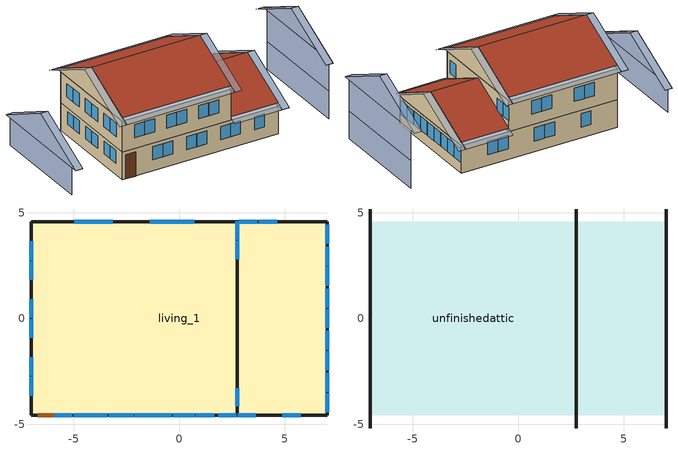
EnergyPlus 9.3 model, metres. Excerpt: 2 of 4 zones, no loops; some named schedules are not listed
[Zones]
living_1
 floor foundation (grndinsfinlivfloor): -7.01,4.57 7.01,4.57 7.01,-4.57 -7.01,-4.57 z0
 floor adiabatic (finuninsfinfloor): -7.01,4.57 2.74,4.57 2.74,-4.57 -7.01,-4.57 z2.44
 wall outside (extinsfinwall): -7.01,4.57 -7.01,-4.57 7.01,-4.57 7.01,4.57 -7.01,4.57 z0:2.44; 2.74,4.57 -7.01,4.57 -7.01,-4.57 2.74,-4.57 z2.44:5.18; 2.74,4.57,2.74 2.74,4.57,5.18 2.74,-4.57,5.18 2.74,-4.57,2.74 2.74,0,5.03
 wall to unfinishedattic (unfininsfinwall): 2.74,-4.57,2.44 2.74,4.57,2.44 2.74,4.57,2.74 2.74,0,5.03 2.74,-4.57,2.74
 window (left-glass): -7.01,3.59 -7.01,2.75 / -7.01,2.69 -7.01,1.85 / -7.01,0.87 -7.01,0.03 / -7.01,-0.03 -7.01,-0.87 / -7.01,-1.85 -7.01,-2.69 / -7.01,-2.75 -7.01,-3.59 z1.02:2.13; -7.01,3.66 -7.01,2.78 / -7.01,2.71 -7.01,1.83 / -7.01,0.92 -7.01,0.03 / -7.01,-0.03 -7.01,-0.92 / -7.01,-1.83 -7.01,-2.71 / -7.01,-2.78 -7.01,-3.66 z3.39:4.57
 window (right-glass): 2.74,3.73 2.74,4.59 / 2.74,2.81 2.74,3.67 / 2.74,-4.16 2.74,-3.3 z3.43:4.57; 7.01,-3.48 7.01,-2.58 / 7.01,-4.44 7.01,-3.54 / 7.01,-1.48 7.01,-0.58 / 7.01,-2.44 7.01,-1.54 / 7.01,0.51 7.01,1.41 / 7.01,-0.45 7.01,0.45 / 7.01,2.5 7.01,3.4 / 7.01,1.54 7.01,2.44 / 7.01,3.54 7.01,4.44 z0.94:2.13
 window (front-glass): -4.27,-4.57 -3.4,-4.57 / -3.34,-4.57 -2.48,-4.57 / -1.22,-4.57 -0.35,-4.57 / -0.29,-4.57 0.57,-4.57 / 1.83,-4.57 2.7,-4.57 / 2.76,-4.57 3.62,-4.57 / 4.88,-4.57 5.75,-4.57 z0.98:2.13; -5.92,-4.57 -5.05,-4.57 / -4.99,-4.57 -4.12,-4.57 / -3.04,-4.57 -2.16,-4.57 / -2.1,-4.57 -1.23,-4.57 / -0.15,-4.57 0.73,-4.57 / 0.79,-4.57 1.66,-4.57 z3.41:4.57
 window (back-glass): 3.7,4.57 2.81,4.57 / 4.64,4.57 3.76,4.57 / -0.5,4.57 -1.39,4.57 / 0.44,4.57 -0.44,4.57 / -3.76,4.57 -4.64,4.57 z0.95:2.13; -0.24,4.57 -1.11,4.57 / 0.7,4.57 -0.18,4.57 / -4.09,4.57 -4.97,4.57 / -3.16,4.57 -4.03,4.57 z3.41:4.57
 door (livingdoors): -6.71,-4.57 -5.83,-4.57 z0:2.13
unfinishedattic
 floor to living_1 (fininsunfinuafloor): 2.74,4.57 7.01,4.57 7.01,-4.57 2.74,-4.57 z2.44; -7.01,4.57 2.74,4.57 2.74,-4.57 -7.01,-4.57 z5.18
 wall outside (extuninsunfinwall): 2.74,-5.18,5.18 2.74,5.18,5.18 2.74,0,7.77; -7.01,5.18,5.18 -7.01,-5.18,5.18 -7.01,0,7.77; 7.01,-5.18,2.44 7.01,5.18,2.44 7.01,0,5.03
 roof outside (unfininsextroof): 2.74,-4.57,2.74 7.01,-4.57,2.74 7.01,0,5.03 2.74,0,5.03; 7.01,4.57,2.74 2.74,4.57,2.74 2.74,0,5.03 7.01,0,5.03; -7.01,-4.57,5.49 2.74,-4.57,5.49 2.74,0,7.77 -7.01,0,7.77; 2.74,4.57,5.49 -7.01,4.57,5.49 -7.01,0,7.77 2.74,0,7.77
shading: 11.58,4.57 11.58,-4.57 / -11.58,-4.57 -11.58,4.57 z0:2.44; 11.58,4.57 11.58,-4.57 z2.44:5.18; 2.74,-5.18,2.44 7.01,-5.18,2.44 7.01,-4.57,2.74 2.74,-4.57,2.74; -7.01,5.18,5.18 -7.62,5.18,5.18 -7.62,0,7.77 -7.01,0,7.77; 7.01,5.18,2.44 2.74,5.18,2.44 2.74,4.57,2.74 7.01,4.57,2.74; -7.01,-5.18,5.18 2.74,-5.18,5.18 2.74,-4.57,5.49 -7.01,-4.57,5.49; 2.74,5.18,5.18 -7.01,5.18,5.18 -7.01,4.57,5.49 2.74,4.57,5.49; 7.62,5.18,2.44 7.01,5.18,2.44 7.01,0,5.03 7.62,0,5.03; 7.01,-5.18,2.44 7.62,-5.18,2.44 7.62,0,5.03 7.01,0,5.03; 3.35,5.18,5.18 2.74,5.18,5.18 2.74,0,7.77 3.35,0,7.77; 2.74,-5.18,5.18 3.35,-5.18,5.18 3.35,0,7.77 2.74,0,7.77; -7.62,-5.18,5.18 -7.01,-5.18,5.18 -7.01,0,7.77 -7.62,0,7.77; -10.97,5.18,2.44 -11.58,5.18,2.44 -11.58,0,5.03 -10.97,0,5.03; -11.58,-5.18,2.44 -10.97,-5.18,2.44 -10.97,0,5.03 -11.58,0,5.03; 10.97,-5.18,5.18 11.58,-5.18,5.18 11.58,0,7.77 10.97,0,7.77; 11.58,5.18,5.18 10.97,5.18,5.18 10.97,0,7.77 11.58,0,7.77; -11.58,-5.18,2.44 -11.58,5.18,2.44 -11.58,0,5.03; 11.58,5.18,5.18 11.58,-5.18,5.18 11.58,0,7.77
[Building]
Austin Mueller Municipal Ap U TX 2340 sqft: 0, suburbs, 0.05, 0.05, fullexterior, 50
[Site:GroundTemperature:BuildingSurface]
14.9366, 13.1813, 13.0407, 13.8737, 17.2176, 20.5459, 23.4314, 25.2593, 25.4146, 23.9279, 21.116, 17.8898
[Site:GroundTemperature:Deep]
19.0611, 19.0611, 19.0611, 19.0611, 19.0611, 19.0611, 19.0611, 19.0611, 19.0611, 19.0611, 19.0611, 19.0611
[Site:Location]
austin mueller municipal ap u tx: 30.29, -97.74, -7, 213
[Site:WaterMainsTemperature]
correlation: , 19.0611, 22.95
[SizingPeriod:WeatherFileDays]
plant dd: 1, 1, 1, 1, tuesday, yes, no
[Construction]
back-glass: back-win
extinsfinwall: exteriorfinish, plywood-1_2in, studandcavity, extwallmass
extuninsunfinwall: exteriorfinish, plywood-1_2in, studandairwall
fininsunfinuafloor: ceilingmass, uatrussandins, uaadditionalceilingins
finuninsfinfloor: ceilingmass, studandairfloor, plywood-3_4in, floormass, carpetbarelayer
finuninsfinwall: partitionwallmass, studandairwall, partitionwallmass
front-glass: front-win
grndfootingwall: concrete-8in
grndinsfinlivfloor: slabmass, carpetbarelayer
left-glass: left-win
livingdoors: doormaterial
livingfurniture: livingfurniturematerial
right-glass: right-win
unfininsextroof: roofingmaterial, plywood-3_4in, uaroofins
unfininsfinwall: intwallins, partitionwallmass
[Material]
carpetbarelayer: rough, 0.0254, 0.0866887, 40.05, 1214.23, 0.9, 0.6
ceilingmass: rough, 0.0127, 0.160291, 801, 837.4, 0.9, 0.3, 0.1
concrete-8in: rough, 0.2032, 1.31141, 2242.8, 837.4, 0.9
doormaterial: rough, 0.04445, 0.0612267, 512.64, 1214.23
exteriorfinish: rough, 0.009525, 0.089435, 177.822, 1046.75, 0.9, 0.3, 0.3
extwallmass; partitionwallmass: rough, 0.0127, 0.160291, 801, 837.4, 0.9, 0.5, 0.1
floormass: rough, 0.015875, 0.115458, 544.68, 1214.23, 0.9, 0.6
intwallins: rough, 0.0889, 0.0550583, 162.403, 1178.92
livingfurniturematerial: rough, 0.1524, 0.115458, 640.8, 1214.23, 0.9, 0.6, 0.1
plywood-1_2in: rough, 0.0127, 0.115458, 512.64, 1214.23
plywood-3_4in: rough, 0.01905, 0.115458, 512.64, 1214.23
roofingmaterial: rough, 0.0094488, 0.162714, 1121.4, 1465.45, 0.91, 0.85, 0.85
slabgap: rough, 0.025908, 0.029427, 32.04, 1214.23
slabmass: rough, 0.1016, 15.7521, 2242.8, 837.4, 0.9, 0.6
slabperimeter: rough, 0.051816, 0.029427, 32.04, 1214.23
studandairfloor: rough, 0.1397, 0.705246, 67.6532, 1211.1
studandairwall: rough, 0.0889, 0.442568, 82.9975, 1211.77
studandcavity: rough, 0.1397, 0.0523355, 148.393, 1174.04
uaadditionalceilingins: rough, 0.266954, 0.0531827, 16.02, 1046.75
uaroofins: rough, 0.18415, 8.00378, 36.9644, 1208.12
uatrussandins: rough, 0.0889, 0.0555643, 50.7834, 1165.1
[WindowMaterial:Shade]
coolingshade: 0.4, 0.59999, 0.4, 0.59999, 1e-05, 0.4, 0.0001, 10000, 0.001, 0, 0, 0, 0, 0
[WindowMaterial:SimpleGlazingSystem]
back-win; front-win; left-win; right-win: 2.09529, 0.301029
[ElectricEquipment]
bath exhaust fan load_1; house exhaust fan load_1; range hood fan load_1: living_1, alwayson, equipmentlevel, 0, , , 0, 0, 1, VentFans_1
ceilingfans_1: living_1, ceilingfansmaster_1, equipmentlevel, 157.5, , , 0, 0.558, 0, Misc_1
clothes dryer_1: living_1, clothesdryer_1, equipmentlevel, 318.13, , , 0.05, 0.09, 0.8, Appl_1
clothes washer_1: living_1, clotheswasher_1, equipmentlevel, 8027.91, , , 0, 0.48, 0.2, Appl_1
cooking range_1: living_1, cookingrange_1, equipmentlevel, 262.457, , , 0.3, 0.24, 0.3, Appl_1
dishwasher_1: living_1, dishwasher_1, equipmentlevel, 10589.5, , , 0.15, 0.36, 0.25, Appl_1
misc elec load_1: living_1, total_mels_1, equipmentlevel, 453.181, , , 0.021, 0.558, 0.049, Misc_1
refrigerator_1: living_1, refrigerator_1, equipmentlevel, 97.6334, , , 0, 0, 0, Appl_1
[EnergyManagementSystem:Actuator]
ahzonetolivingflowrateactuator_1: ahzonetolivingzonemixing_1; zonemixing; air exchange flow rate
bathexhaustfanpoweroverride_1: bath exhaust fan load_1; electricequipment; electric power level
ceilingfanscheduleoverride_1: ceilingfansmaster_1; schedule:constant; schedule value
conductiontoahzoneactuator_1: supplyductconductiontoahzone_1; otherequipment; power level
infilflow_1: living infiltration_1; zone infiltration; air exchange flow rate
latentleakagetoahzoneactuator_1: supplylatentleakagetoahzone_1; otherequipment; power level
livingtoahzoneflowrateactuator_1: livingzonetoahzonemixing_1; zonemixing; air exchange flow rate
natventflow_1: natural ventilation_1; zone ventilation; air exchange flow rate
rangehoodfanpoweroverride_1: range hood fan load_1; electricequipment; electric power level
returnconductiontoahzoneactuator_1: returnductconductiontoahzone_1; otherequipment; power level
returnductloadtoplenumactuator_1: returnductconductiontoplenum_1; otherequipment; power level
returnlatentleakageactuator_1: returnlatentleakageequip_1; otherequipment; power level
returnsensibleleakageactuator_1: returnsensibleleakageequip_1; otherequipment; power level
sensibleleakagetoahzoneactuator_1: supplysensibleleakagetoahzone_1; otherequipment; power level
supplyductloadtolivingactuator_1: supplyductconductiontoliving_1; otherequipment; power level
supplyfanavailabilityoverride_1: supplyfanavailability_1; schedule:constant; schedule value
supplyleaklatentactuator_1: supplylatentleakagetoliving_1; otherequipment; power level
supplyleaksensibleactuator_1: supplysensibleleakagetoliving_1; otherequipment; power level
wholehousefanpoweroverride_1: house exhaust fan load_1; electricequipment; electric power level
[EnergyManagementSystem:GlobalVariable]
ductleaksupplyfanequivalent_1: ductleakexhaustfanequivalent_1
[EnergyManagementSystem:OutputVariable]
Bath Exhaust Fan Vent Flow Rate_1: qbath_1; averaged; zonetimestep; infiltrationprogram_1; m3/s
Clothes Dryer Exhaust Fan Vent Flow Rate_1: qdryer_1; averaged; zonetimestep; infiltrationprogram_1; m3/s
Cooling HVAC Fan Pump EMS_1: hvacfanpumpe_cool_1; summed; systemtimestep; deliveredheatingcoolingprogram_1; j
EMSCoolingDuctLossesLatentOutputVariable_1: emscoolingductlosseslatent_1; summed; zonetimestep; deliveredheatingcoolingprogram_1; j
EMSCoolingDuctLossesSensOutputVariable_1: emscoolingductlossessens_1; summed; zonetimestep; deliveredheatingcoolingprogram_1; j
EMSDeliveredCoolingLatentDehumOutputVariable_1: emsdeliveredcoolinglatentdehum_1; summed; zonetimestep; deliveredheatingcoolingprogram_1; j
EMSDeliveredCoolingLatentHVACOutputVariable_1: emsdeliveredcoolinglatenthvac_1; summed; zonetimestep; deliveredheatingcoolingprogram_1; j
EMSDeliveredCoolingSensInclDuctsOutputVariable_1: emsdeliveredcoolingsensinclducts_1; summed; zonetimestep; deliveredheatingcoolingprogram_1; j
EMSDeliveredCoolingSensOutputVariable_1: emsdeliveredcoolingsens_1; summed; zonetimestep; deliveredheatingcoolingprogram_1; j
EMSDeliveredHeatingInclDuctsOutputVariable_1: emsdeliveredheatinginclducts_1; summed; zonetimestep; deliveredheatingcoolingprogram_1; j
EMSDeliveredHeatingOutputVariable_1: emsdeliveredheating_1; summed; zonetimestep; deliveredheatingcoolingprogram_1; j
EMSDeliveredHeatingSuppOutputVariable_1: emsdeliveredheatingsupp_1; summed; zonetimestep; deliveredheatingcoolingprogram_1; j
EMSDeliveredHeatingWithSuppOutputVariable_1: emsdeliveredheatingwithsupp_1; summed; zonetimestep; deliveredheatingcoolingprogram_1; j
EMSHeatingDuctLossesOutputVariable_1: emsheatingductlosses_1; summed; zonetimestep; deliveredheatingcoolingprogram_1; j
HPWH_lat_clg_OutputVariable_1: hpwh_lat_clg_1; summed; zonetimestep; deliveredheatingcoolingprogram_1; j
HPWH_sens_clg_OutputVariable_1: hpwh_sens_clg_1; summed; zonetimestep; deliveredheatingcoolingprogram_1; j
Heating Electricity_1: e_heat_1; summed; systemtimestep; heatingelectricityprogram_1; j
Heating FuelOil_1: q_fueloil_1; summed; systemtimestep; heatingfuelconversionprogram_1; m3
Heating Gas_1: q_gas_1; summed; systemtimestep; heatingfuelconversionprogram_1; j
Heating HVAC Fan Pump EMS_1: hvacfanpumpe_heat_1; summed; systemtimestep; deliveredheatingcoolingprogram_1; j
Heating Propane_1: q_propane_1; summed; systemtimestep; heatingfuelconversionprogram_1; m3
HeatingSupp Electricity_1: e_heat_supp_1; summed; systemtimestep; heatingelectricityprogram_1; j
Local Wind Speed_1: vwindl_1; averaged; zonetimestep; infiltrationprogram_1; m/s
Range Hood Fan Vent Flow Rate_1: qrange_1; averaged; zonetimestep; infiltrationprogram_1; m3/s
Unit oil_1: q_unit_oil_1; summed; systemtimestep; waterheatingfuelconversionprogram_1; m3
Unit propane_1: q_unit_propane_1; summed; systemtimestep; waterheatingfuelconversionprogram_1; m3
Water Heating FuelOil_1: q_wh_fueloil_1; summed; systemtimestep; waterheatingfuelconversionprogram_1; m3
Water Heating Gas_1: q_wh_gas_1; summed; systemtimestep; waterheatingfuelconversionprogram_1; j
Water Heating Propane_1: q_wh_propane_1; summed; systemtimestep; waterheatingfuelconversionprogram_1; m3
Whole House Fan Vent Flow Rate_1: qwhv_1; averaged; zonetimestep; infiltrationprogram_1; m3/s
ZeroMeter: emszerometer; summed; systemtimestep; zerometerprogram; j
Zone Infil Flow Rate_1: infilflow_display_1; averaged; zonetimestep; infiltrationprogram_1; m3/s
Zone Infil/MechVent Flow Rate_1: infmechvent_1; averaged; zonetimestep; infiltrationprogram_1; m3/s
Zone Natural Ventilation Flow Rate_1: natventflow_1; averaged; zonetimestep; naturalventilationprogram_1; m3/s
[EnergyManagementSystem:Program]
ceilingfanscheduleprogram_1: if ceilingfan_sch_1 == 0; set ceilingfanscheduleoverride_1 = 0; elseif tin_1 <24.9444444444; set ceilingfanscheduleoverride_1 = 0; else; set ceilingfanscheduleoverride_1 = 1; endif
deliveredheatingcoolingprogram_1: set stepsperhour = zonetimestep / systemtimestep; set hpwh_sens_clg_1 = 0; set hpwh_lat_clg_1 = 0; set d1 = d_mixsensloss_1; set d2 = d_mixsensgain_1; set d3 = d_mixlatloss_1; set d4 = d_mixlatgain_1; set d5 = s_leaksens_1; set d6 = s_leaklat_1; set d7 = s_condsens_1; set d8 = r_leaksens_1; set d9 = r_leaklat_1; set d10 = r_condsens_1; set emsheatingductlosses_1 = (@max 0 ((d2 - d1) - d5 - d7 - d8 - d10)); set emscoolingductlossessens_1 = (@max 0 ((d2 - d1) + d5 + d7 + d8 + d10)); set emscoolingductlosseslatent_1 = (@max 0 ((d4 - d3) + d6 + d9)); set e_supp = 0; set e_supp_fb = 0; set deliveredheatinghp = 0; set deliveredheating_fb = 0; set sc_fb = 0; set lc_fb = 0; set x = deliveredheating_1 + deliveredheatinghp + deliveredheating_fb; set emsdeliveredheatinginclducts_1 = x * stepsperhour; set emsdeliveredheatingsupp_1 = (e_supp + e_supp_fb) * stepsperhour; set emsdeliveredcoolingsensinclducts_1 = (coilsensiblecooling_1 + sc_fb) * stepsperhour; if (x + e_supp + e_supp_fb) > 0; set f_supp = (e_supp + e_supp_fb) / (x + e_supp + e_supp_fb); else; set f_supp = 0; endif; set emsdeliveredheating_1 = emsdeliveredheatinginclducts_1-(emsheatingductlosses_1*(1-f_supp)); set emsdeliveredheatingsupp_1 = emsdeliveredheatingsupp_1-(emsheatingductlosses_1*f_supp); set emsdeliveredheatingwithsupp_1 = emsdeliveredheating_1 + emsdeliveredheatingsupp_1; set emsdeliveredcoolingsens_1 = emsdeliveredcoolingsensinclducts_1 - emscoolingductlossessens_1; set dehumremovedwater = 0; set emsdeliveredcoolinglatenthvac_1 = (coillatentcooling_1 + lc_fb) - emscoolingductlosseslatent_1; set emsdeliveredcoolinglatentdehum_1 = dehumremovedwater * 2454031.86336; set emsdeliveredcoolinglatenthvac_1 = emsdeliveredcoolinglatenthvac_1 * stepsperhour; set emsdeliveredcoolinglatentdehum_1 = emsdeliveredcoolinglatentdehum_1 * stepsperhour; set hvacpumpe = 0; set hvacfane_fb = 0; if hvacfane_1 > 0 || hvacfane_fb > 0; if emsdeliveredheating_1 > 0; set hvacfanpumpe_heat_1 = ((hvacfane_1 + hvacfane_fb)*1); set hvacfanpumpe_cool_1 = 0; elseif emsdeliveredcoolingsens_1 > 0; set hvacfanpumpe_heat_1 = 0; set hvacfanpumpe_cool_1 = ((hvacfane_1 + hvacfane_fb)*1); endif; else; set hvacfanpumpe_heat_1 = 0; set hvacfanpumpe_cool_1 = 0; endif
ductleakageprogram_1: set ah_mfr_1 = ah_mfr_sensor_1; set fan_rtf_1 = fan_rtf_sensor_1; set ah_vfr_1 = ah_vfr_sensor_1; set ah_tout_1 = ah_tout_sensor_1; set ah_wout_1 = ah_wout_sensor_1; set ra_t_1 = ra_t_sensor_1; set ra_w_1 = ra_w_sensor_1; set ahzone_t_1 = ahzone_t_sensor_1; set ahzone_w_1 = ahzone_w_sensor_1; run calculateductleakage_1; set supplyleaksensibleactuator_1 = supplyleaksensibleload_1; set supplyleaklatentactuator_1 = supplyleaklatentload_1; set supplyductloadtolivingactuator_1 = supplyductloadtoliving_1; set conductiontoahzoneactuator_1 = conductiontoahzone_1; set sensibleleakagetoahzoneactuator_1 = sensibleleakagetoahzone_1; set latentleakagetoahzoneactuator_1 = latentleakagetoahzone_1; set returnsensibleleakageactuator_1 = returnsensibleleakage_1; set returnlatentleakageactuator_1 = returnlatentleakage_1; set returnductloadtoplenumactuator_1 = returnductloadtoplenum_1; set returnconductiontoahzoneactuator_1 = returnconductiontoahzone_1; set ahzonetolivingflowrateactuator_1 = ahzonetolivingflowrate_1; set livingtoahzoneflowrateactuator_1 = livingtoahzoneflowrate_1
heatingelectricityprogram_1: set q_heat_hp = 0; set q_heat_fb = 0; set e_supp = 0; set e_supp_fb = 0; set e_mshp_fb = 0; set e_defrost_fb = 0; set e_heat_1 = 0; set e_heat_supp_1 = 0
heatingfuelconversionprogram_1: set q_heat_hp = 0; set q_heat_fb = 0; set q_fueloil_1 = 0; set q_propane_1 = 0; set q_gas_1 = q_heat_1 + q_pilot_1
infiltrationprogram_1: set p_m = 0.14; set p_s = 0.22; set s_m = 270; set s_s = 370; set z_m = 9.99744; set z_s = 5.1816; set f_t = (((s_m/z_m)^p_m)*((z_s/s_s)^p_s)); set vwindl_1 = (f_t*vwind_1); set tdiff = tin_1 - tout_1; set deltat = (@abs tdiff); set c = 0.0682997942063; set cs = 0.102731878411; set cw = 0.141549973341; set n = 0.67; set sft = (f_t*0.7); set qn = (((c*cs*(deltat^n))^2)+(((c*cw)*((sft*vwind_1)^(2*n)))^2))^0.5; set tdiff = tin_1 - tout_1; set deltat = (@abs tdiff); set qwhv_1 = wh_sch_1*0.028741599096; set qrange_1 = range_sch_1*0.047194744; set qdryer_1 = clothes_dryer_sch_1*0.047194744; set qbath_1 = bath_sch_1*0.047194744; set qhpwhout = 0; set qhpwhin = 0; set qductsout = ductleakexhaustfanequivalent_1; set qductsin = ductleaksupplyfanequivalent_1; set qout = qwhv_1+qrange_1+qbath_1+qdryer_1+qhpwhout+qductsout; set qin = qhpwhin+qductsin; set qu = (@abs (qout - qin)); set qb = (@min qout qin); set faneff_wh = 0.94389488; set wholehousefanpoweroverride_1= (qwhv_1*300)/faneff_wh; set faneff_sp = 0.47194744; set rangehoodfanpoweroverride_1 = (qrange_1*300)/faneff_sp; set bathexhaustfanpoweroverride_1 = (qbath_1*300)/faneff_sp; set q_acctd_for_elsewhere = qhpwhout + qhpwhin + qductsout + qductsin; set infilflow_1 = (((qu^2) + (qn^2))^0.5) - q_acctd_for_elsewhere; set infilflow_1 = (@max infilflow_1 0); set infilflow_display_1 = (((qu^2) + (qn^2))^0.5) - qu; set infmechvent_1 = qb + infilflow_1
naturalventilationprogram_1: set tdiff = tin_1 - tout_1; set deltat = (@abs tdiff); set phiout = (@rhfntdbwpb tout_1 wout_1 pbar_1); set hin = (@hfntdbrhpb tin_1 phiin_1 pbar_1); set nvarea = 18541.9606334; set cs = 0.000190464183276; set cw =0.0000897707065726; set maxnv = 3.0959752064; set maxhr = 0.0115; set maxrh = 0.7; set sgnv = (nvavail_1*nvarea)*((((cs*deltat)+(cw*(vwind_1^2)))^0.5)/1000); if (wout_1 < maxhr) && (phiout < maxrh) && (tin_1 > nvsp_1); set nvadj1 = (tin_1 - nvsp_1)/(tin_1 - tout_1); set nvadj2 = (@min nvadj1 1); set nvadj3 = (@max nvadj2 0); set nvadj = sgnv*nvadj3; set natventflow_1 = (@min nvadj maxnv); else; set natventflow_1 = 0; endif
supplyfanscheduleprogram_1: set supplyfanavailabilityoverride_1 = 1; if (sensor_heatingseasonschedule == 0) && (sensibleloadpredicted_1 > 0); set supplyfanavailabilityoverride_1 = 0; elseif (sensor_coolingseasonschedule == 0) && (sensibleloadpredicted_1 < 0); set supplyfanavailabilityoverride_1 = 0; elseif sensibleloadpredicted_1 == 0; set supplyfanavailabilityoverride_1 = 0; endif
waterheatingfuelconversionprogram_1: set q_wh_fueloil_1 = 0; set q_wh_propane_1 = 0; set q_wh_gas_1 = q_wh_1; set q_unit_oil_1 = q_wh_fueloil_1 + q_h_fueloil_1; set q_unit_propane_1 = q_wh_propane_1 + q_h_propane_1
zerometerprogram: set emszerometer = 0
[EnergyManagementSystem:ProgramCallingManager]
airflowcalculator_1: begintimestepbeforepredictor; infiltrationprogram_1; naturalventilationprogram_1
ceilingfanprogrammanager_1: begintimestepbeforepredictor; ceilingfanscheduleprogram_1
deliveredheatingcoolingmanager_1: endofsystemtimestepafterhvacreporting; deliveredheatingcoolingprogram_1
ductleakagecallingmanager_1: endofsystemtimestepafterhvacreporting; ductleakageprogram_1
fanavailabilityprogrammanager_1: afterpredictorbeforehvacmanagers; supplyfanscheduleprogram_1
hvacoutputreporting: endofsystemtimestepbeforehvacreporting; heatingfuelconversionprogram_1; heatingelectricityprogram_1; waterheatingfuelconversionprogram_1; zerometerprogram
[EnergyManagementSystem:Sensor]
ahzone_t_sensor_1: unfinishedattic; Zone Air Temperature
ahzone_w_sensor_1: unfinishedattic; Zone Mean Air Humidity Ratio
bath_sch_1: bathexhaust_1; Schedule Value
ceilingfan_sch_1: ceilingfan_1; Schedule Value
clothes_dryer_sch_1: clothesdryerexhaust_1; Schedule Value
hout_1: ; Site Outdoor Air Enthalpy
nvavail_1: natvent_1; Schedule Value
nvsp_1: natventtemp_1; Schedule Value
pbar_1: ; Site Outdoor Air Barometric Pressure
q_h_fueloil_1: ems; Heating FuelOil_1
q_h_propane_1: ems; Heating Propane_1
r_condsens_1: returnductconductiontoplenum_1; Other Equipment Convective Heating Energy
r_leaklat_1: returnlatentleakageequip_1; Other Equipment Latent Gain Energy
r_leaksens_1: returnsensibleleakageequip_1; Other Equipment Convective Heating Energy
range_sch_1: rangehood_1; Schedule Value
s_condsens_1: supplyductconductiontoliving_1; Other Equipment Convective Heating Energy
s_leaklat_1: supplylatentleakagetoliving_1; Other Equipment Latent Gain Energy
s_leaksens_1: supplysensibleleakagetoliving_1; Other Equipment Convective Heating Energy
sensor_coolingseasonschedule: coolingseasonschedule; Schedule Value
sensor_heatingseasonschedule: heatingseasonschedule; Schedule Value
vwind_1: ; Site Wind Speed
wh_sch_1: alwayson; Schedule Value
wout_1: ; Site Outdoor Air Humidity Ratio
[EnergyManagementSystem:Subroutine]
calculateductleakage_1: set f_sup = 0.0456546956543; set f_ret = 0.0333666333666; set f_oa = 0.0122880622877; set oaflowrate = f_oa * ah_vfr_1; set supplyleakflowrate = f_sup * ah_vfr_1; set returnleakflowrate = f_ret * ah_vfr_1; set ahzonetolivingflowrate_1 = (@abs (supplyleakflowrate - returnleakflowrate - oaflowrate)); set livingtoahzoneflowrate_1 = 0; set ductleaksupplyfanequivalent_1 = 0; set ductleakexhaustfanequivalent_1 = oaflowrate; if (ah_mfr_1 > 0); set h_sa = (@hfntdbw ah_tout_1 ah_wout_1); set h_ahzone = (@hfntdbw ahzone_t_1 ahzone_w_1); set h_ra = (@hfntdbw ra_t_1 ra_w_1); set h_fg = (@hfgairfnwtdb ah_wout_1 ah_tout_1); set saleakageqtot = f_sup * ah_mfr_1 * (h_ra - h_sa); set supplyleaklatentload_1 = f_sup * ah_mfr_1 * h_fg * (ra_w_1 - ah_wout_1); set supplyleaksensibleload_1 = saleakageqtot - supplyleaklatentload_1; set expterm = (fan_rtf_1 / (ah_mfr_1 * 1006.0)) * 28.5769874626; set expterm = 0 - expterm; if expterm < -1000; set tsupply = ahzone_t_1; else; set tsupply = ahzone_t_1 + ((ah_tout_1 - ahzone_t_1) * (@exp expterm)); endif; set supplyductloadtoliving_1 = ah_mfr_1 * 1006.0 * (tsupply - ah_tout_1); set conductiontoahzone_1 = 0 - supplyductloadtoliving_1; set expterm = (fan_rtf_1 / (ah_mfr_1 * 1006.0)) * 23.6216629988; set expterm = 0 - expterm; if expterm < -1000; set treturn = ahzone_t_1; else; set treturn = ahzone_t_1 + ((ra_t_1 - ahzone_t_1) * (@exp expterm)); endif; set returnductloadtoplenum_1 = ah_mfr_1 * 1006.0 * (treturn - ra_t_1); set returnconductiontoahzone_1 = 0 - returnductloadtoplenum_1; set returnlatentleakage_1 = 0; set returnsensibleleakage_1 = f_ret * ah_mfr_1 * 1006.0 * (ahzone_t_1 - ra_t_1); set qtotleakagetoahzone = f_sup * ah_mfr_1 * (h_sa - h_ahzone); set latentleakagetoahzone_1 = f_sup * ah_mfr_1 * h_fg * (ah_wout_1 - ahzone_w_1); set sensibleleakagetoahzone_1 = qtotleakagetoahzone - latentleakagetoahzone_1; else; set supplyleaklatentload_1 = 0; set supplyleaksensibleload_1 = 0; set supplyductloadtoliving_1 = 0; set conductiontoahzone_1 = 0; set returnductloadtoplenum_1 = 0; set returnconductiontoahzone_1 = 0; set returnlatentleakage_1 = 0; set returnsensibleleakage_1 = 0; set latentleakagetoahzone_1 = 0; set sensibleleakagetoahzone_1 = 0; endif
[Exterior:Lights]
exterior lighting_1: exteriorlighting_1, 103.842, schedulenameonly, ExteriorLights_1
[Foundation:Kiva]
slab foundation 1: , slabperimeter, 0, 0.6096, slabgap, 1.2192, , , , , , 0.2032, 0.2032, grndfootingwall
[Foundation:Kiva:Settings]
1.731: 1842.3, 418.7, 0.9, 0.9, 0.03, 23.75, zeroflux, 40, 0.02, 1.5, hourly
[GasEquipment]
misc gas load_1: living_1, total_mgls_1, equipmentlevel, 0, , , 0, 0, 0, 0, Misc_1
[InternalMass]
livingpartition_1: finuninsfinwall, living_1, 217.393
livingspacefurniture_1: livingfurniture, living_1, 86.9572
[Lights]
living hw & plugin lighting_1: living_1, interiorlighting_1, lightinglevel, 590.374, , , 0, 0.6, 0.2, 0, InteriorLights_1
[OtherEquipment]
bathheatgain_1: none, living_1, baths_1, equipmentlevel, 7944.58, , , 0, 0, 0
dhwdistheatgain_1: none, living_1, dhwdist_1, equipmentlevel, 116.17, , , 0, 0, 0
returnductconductiontoahzone_1; supplyductconductiontoahzone_1; supplysensibleleakagetoahzone_1: none, unfinishedattic, alwayson, equipmentlevel, 0, , , 0, 0, 0
returnductconductiontoplenum_1; returnsensibleleakageequip_1: none, ra duct zone_1, alwayson, equipmentlevel, 0, , , 0, 0, 0
returnlatentleakageequip_1: none, ra duct zone_1, alwayson, equipmentlevel, 0, , , 1, 0, 0
showerheatgain_1: none, living_1, showers_1, equipmentlevel, 8987.49, , , 0.487248, 0, 0
sinkheatgain_1: none, living_1, sinks_1, equipmentlevel, 2203.67, , , 0.312381, 0, 0
supplyductconductiontoliving_1; supplysensibleleakagetoliving_1: none, living_1, alwayson, equipmentlevel, 0, , , 0, 0, 0
supplylatentleakagetoahzone_1: none, unfinishedattic, alwayson, equipmentlevel, 0, , , 1, 0, 0
supplylatentleakagetoliving_1: none, living_1, alwayson, equipmentlevel, 0, , , 1, 0, 0
[People]
living people_1: living_1, occupancy_1, people, 3.23, , , 0.32, 0.573, occupantactivity_1, 0, no, zoneaveraged
[SurfaceProperty:ExposedFoundationPerimeter]
floor1: totalexposedperimeter, 46.3296
[WindowShadingControl]
windowshadingcontrol-living_1: living_1, 1, interiorshade, , onifscheduleallows, windowshadingschedule, , yes, no, coolingshade, , , , , sequential, wall1-window1, wall1-window2, wall1-window3, wall1-window4, wall1-window5, wall1-window6, wall2-window1, wall2-window2, wall2-window3, wall2-window4, wall2-window5, wall2-window6, wall2-window7, wall3-window1, wall3-window2, wall3-window3, wall3-window4, wall3-window5, wall3-window6, wall3-window7, wall3-window8, wall3-window9, wall4-window1, wall4-window2, wall4-window3, wall4-window4, wall4-window5, wall5-window1, wall5-window2, wall5-window3, wall5-window4, wall5-window5, wall5-window6, wall6-window1, wall6-window2, wall6-window3, wall6-window4, wall6-window5, wall6-window6, wall8-window1, wall8-window2, wall8-window3, wall8-window4, wall12-window1, wall12-window2, wall12-window3
[Zone]
dummy: 0, 0, 0, 0, , , 0, 0, 0
living_1: 0, -7.0104, -4.572, 0, 1, 1, 5.1816, 557.276, 217.393
ra duct zone_1: 0, 0, 0, 0, , , 0, 2.98176, 0
unfinishedattic: 0, 2.7432, -4.572, 2.4384, , , 2.667, 146.54, 128.206
[ZoneInfiltration:EffectiveLeakageArea]
uatcinfiltration: unfinishedattic, alwayson, 4269.27, 0.000185344, 3.53626e-05
[ZoneInfiltration:FlowCoefficient]
living infiltration_1: living_1, alwayson, 1, 1, 1, 1, 1
[ZoneMixing]
ahzonetolivingzonemixing_1: living_1, alwayson, flow/zone, 0, , , , unfinishedattic
livingzonetoahzonemixing_1: unfinishedattic, alwayson, flow/zone, 0, , , , living_1
[ZoneVentilation:DesignFlowRate]
natural ventilation_1: living_1, natvent_1, flow/zone, 0.001, , , , natural, 0, 1, 1, 0, 0, 0
[Schedule:Constant]
alwayson; supplyfanavailability_1: fraction, 1
ceilingfansmaster_1: on/off, 1
occupantactivity_1: multiplier, 112.5504
[Schedule:Day:Hourly]
clothesdryerdaymult0_1: fraction, 0.100913, 0.0605475, 0.040365, 0.0201825, 0.040365, 0.0605475, 0.16146, 0.32292, 0.48438, 0.686205, 0.787118, 0.817391, 0.746753, 0.676114, 0.575201, 0.615566, 0.555019, 0.544928, 0.514654, 0.514654, 0.524745, 0.544928, 0.444015, 0.24219
clothesdryerdaymult1_1; natventoff-day_1; occupancyvacationday_1; windowshadingschedule01d; windowshadingschedule02d; windowshadingschedule12d: fraction, 0, 0, 0, 0, 0, 0, 0, 0, 0, 0, 0, 0, 0, 0, 0, 0, 0, 0, 0, 0, 0, 0, 0, 0
clothesdryerdaymult2_1: fraction, 0.123457, 0.0740741, 0.0493827, 0.0246914, 0.0493827, 0.0740741, 0.197531, 0.395062, 0.592593, 0.839506, 0.962963, 1, 0.91358, 0.82716, 0.703704, 0.753086, 0.679012, 0.666667, 0.62963, 0.62963, 0.641975, 0.666667, 0.54321, 0.296296
cookingrangewkday01_1; cookingrangewkday02_1; cookingrangewkday12_1; cookingrangewkend01_1; cookingrangewkend02_1; cookingrangewkend12_1: fraction, 0.0466667, 0.0466667, 0.0266667, 0.0266667, 0.0466667, 0.0733333, 0.166667, 0.28, 0.306667, 0.32, 0.28, 0.333333, 0.38, 0.306667, 0.38, 0.293333, 0.613333, 1, 0.78, 0.4, 0.233333, 0.166667, 0.106667, 0.0733333
cookingrangewkday03_1; cookingrangewkday05_1; cookingrangewkend03_1; cookingrangewkend05_1: fraction, 0.0421574, 0.0421574, 0.0240899, 0.0240899, 0.0421574, 0.0662473, 0.150562, 0.252944, 0.277034, 0.289079, 0.252944, 0.301124, 0.343282, 0.277034, 0.343282, 0.264989, 0.554069, 0.903373, 0.704631, 0.361349, 0.210787, 0.150562, 0.0963598, 0.0662473
cookingrangewkday04_1; cookingrangewkend04_1: fraction, 0.0419872, 0.0419872, 0.0239927, 0.0239927, 0.0419872, 0.0659799, 0.149954, 0.251923, 0.275916, 0.287912, 0.251923, 0.299909, 0.341896, 0.275916, 0.341896, 0.26392, 0.551832, 0.899727, 0.701787, 0.359891, 0.209936, 0.149954, 0.0959708, 0.0659799
cookingrangewkday06_1; cookingrangewkday09_1; cookingrangewkend06_1; cookingrangewkend09_1: fraction, 0.0378608, 0.0378608, 0.0216348, 0.0216348, 0.0378608, 0.0594956, 0.135217, 0.227165, 0.2488, 0.259617, 0.227165, 0.270435, 0.308295, 0.2488, 0.308295, 0.237982, 0.4976, 0.811304, 0.632817, 0.324521, 0.189304, 0.135217, 0.086539, 0.0594956
cookingrangewkday07_1; cookingrangewkday08_1; cookingrangewkend07_1; cookingrangewkend08_1: fraction, 0.0381161, 0.0381161, 0.0217806, 0.0217806, 0.0381161, 0.0598967, 0.136129, 0.228696, 0.250477, 0.261367, 0.228696, 0.272258, 0.310374, 0.250477, 0.310374, 0.239587, 0.500954, 0.816773, 0.637083, 0.326709, 0.19058, 0.136129, 0.0871225, 0.0598967
cookingrangewkday10_1; cookingrangewkday11_1; cookingrangewkend10_1; cookingrangewkend11_1: fraction, 0.0461562, 0.0461562, 0.026375, 0.026375, 0.0461562, 0.0725311, 0.164844, 0.276937, 0.303312, 0.3165, 0.276937, 0.329687, 0.375843, 0.303312, 0.375843, 0.290125, 0.606624, 0.989061, 0.771468, 0.395624, 0.230781, 0.164844, 0.1055, 0.0725311
dhwdistday_1: fraction, 0.078424, 0.0392749, 0.00981873, 0.00981873, 0.0392749, 0.274547, 0.941213, 1, 0.960725, 0.843152, 0.764728, 0.60788, 0.529456, 0.470544, 0.470544, 0.411757, 0.548968, 0.725453, 0.86279, 0.823515, 0.745091, 0.60788, 0.529456, 0.294058
exteriorlighting01alldays_1; interiorlighting01alldays_1: fraction, 0.123611, 0.0741663, 0.0494442, 0.0494442, 0.0549708, 0.150834, 0.354116, 0.448124, 0.47623, 0.489531, 0.476221, 0.45778, 0.44447, 0.440554, 0.44142, 0.45176, 0.494511, 0.612918, 0.812754, 0.985594, 0.982204, 0.805848, 0.488488, 0.248942
exteriorlighting02alldays_1; interiorlighting02alldays_1: fraction, 0.123611, 0.0741663, 0.0494442, 0.0494442, 0.0546881, 0.149424, 0.350806, 0.443935, 0.469493, 0.480385, 0.467199, 0.448931, 0.435746, 0.431866, 0.432261, 0.438753, 0.46686, 0.551675, 0.716714, 0.904448, 0.979585, 0.875416, 0.529333, 0.248942
exteriorlighting03alldays_1; interiorlighting03alldays_1: fraction, 0.123611, 0.0741663, 0.0494442, 0.0494442, 0.0539157, 0.145572, 0.341763, 0.432492, 0.451309, 0.455837, 0.442992, 0.425194, 0.412348, 0.408568, 0.408775, 0.413481, 0.433842, 0.497562, 0.631905, 0.810613, 0.928469, 0.891681, 0.553043, 0.248942
exteriorlighting04alldays_1; interiorlighting04alldays_1: fraction, 0.123611, 0.0741663, 0.0494442, 0.0494442, 0.0528605, 0.14031, 0.32941, 0.41686, 0.426988, 0.423345, 0.410963, 0.393809, 0.381428, 0.377784, 0.377485, 0.378117, 0.38183, 0.398082, 0.448896, 0.559938, 0.721506, 0.85638, 0.606841, 0.248942
exteriorlighting05alldays_1; interiorlighting05alldays_1: fraction, 0.123611, 0.0741663, 0.0494442, 0.0494442, 0.0518053, 0.135049, 0.317057, 0.401227, 0.403268, 0.392053, 0.380136, 0.363625, 0.351708, 0.348201, 0.347915, 0.348489, 0.35162, 0.364783, 0.40549, 0.496498, 0.638297, 0.777871, 0.580792, 0.248942
exteriorlighting06alldays_1; interiorlighting06alldays_1: fraction, 0.123611, 0.0741663, 0.0494442, 0.0494442, 0.0510328, 0.131197, 0.308014, 0.389784, 0.386285, 0.369908, 0.358331, 0.342291, 0.330714, 0.327307, 0.327042, 0.32765, 0.330653, 0.342457, 0.377536, 0.455182, 0.579456, 0.713182, 0.554435, 0.248942
exteriorlighting07alldays_1; interiorlighting07alldays_1: fraction, 0.123611, 0.0741663, 0.0494442, 0.0494442, 0.0507501, 0.129787, 0.304704, 0.385595, 0.380149, 0.361963, 0.35051, 0.334643, 0.32319, 0.31982, 0.319555, 0.320139, 0.323041, 0.33452, 0.368852, 0.445375, 0.56882, 0.703067, 0.550108, 0.248942
exteriorlighting08alldays_1; interiorlighting08alldays_1: fraction, 0.123611, 0.0741663, 0.0494442, 0.0494442, 0.0510328, 0.131197, 0.308014, 0.389784, 0.386285, 0.369908, 0.358331, 0.342291, 0.330714, 0.327307, 0.327035, 0.327648, 0.330958, 0.344724, 0.386831, 0.479858, 0.622817, 0.760752, 0.570704, 0.248942
exteriorlighting09alldays_1; interiorlighting09alldays_1: fraction, 0.123611, 0.0741663, 0.0494442, 0.0494442, 0.0518053, 0.135049, 0.317057, 0.401227, 0.403268, 0.392053, 0.380136, 0.363625, 0.351708, 0.348201, 0.347974, 0.3491, 0.355084, 0.378796, 0.445586, 0.575718, 0.740087, 0.846389, 0.58488, 0.248942
exteriorlighting10alldays_1; interiorlighting10alldays_1: fraction, 0.123611, 0.0741663, 0.0494442, 0.0494442, 0.0528605, 0.14031, 0.32941, 0.41686, 0.426988, 0.423345, 0.410963, 0.393809, 0.381428, 0.377784, 0.377687, 0.3801, 0.392136, 0.43549, 0.542047, 0.712781, 0.868403, 0.894087, 0.570376, 0.248942
exteriorlighting11alldays_1; interiorlighting11alldays_1: fraction, 0.123611, 0.0741663, 0.0494442, 0.0494442, 0.0539157, 0.145572, 0.341763, 0.432492, 0.451309, 0.455837, 0.442992, 0.425194, 0.412348, 0.408568, 0.411214, 0.430887, 0.494204, 0.635876, 0.829299, 0.952485, 0.89989, 0.718627, 0.630723, 0.248942
exteriorlighting12alldays_1; interiorlighting12alldays_1: fraction, 0.123611, 0.0741663, 0.0494442, 0.0494442, 0.0546881, 0.149424, 0.350806, 0.443935, 0.469493, 0.480385, 0.467199, 0.448931, 0.435746, 0.431866, 0.433978, 0.452036, 0.515829, 0.666253, 0.874912, 1, 0.926312, 0.72385, 0.623537, 0.248942
natventon-day_1; windowshadingschedule03d; windowshadingschedule04d; windowshadingschedule05d; windowshadingschedule06d; windowshadingschedule07d; windowshadingschedule08d; windowshadingschedule09d; windowshadingschedule10d; windowshadingschedule11d: fraction, 1, 1, 1, 1, 1, 1, 1, 1, 1, 1, 1, 1, 1, 1, 1, 1, 1, 1, 1, 1, 1, 1, 1, 1
occupancyday_1: fraction, 1, 1, 1, 1, 1, 1, 1, 0.8831, 0.40861, 0.24189, 0.24189, 0.24189, 0.24189, 0.24189, 0.24189, 0.24189, 0.29498, 0.5531, 0.89693, 0.89693, 0.89693, 1, 1, 1
refrigeratorwkday01_1; refrigeratorwkday12_1; refrigeratorwkend01_1; refrigeratorwkend12_1: fraction, 0.610949, 0.595675, 0.580401, 0.565128, 0.549854, 0.549854, 0.580401, 0.610949, 0.626223, 0.626223, 0.610949, 0.610949, 0.641496, 0.641496, 0.641496, 0.626223, 0.672044, 0.733139, 0.763686, 0.733139, 0.717865, 0.702591, 0.672044, 0.626223
refrigeratorwkday02_1; refrigeratorwkend02_1: fraction, 0.609489, 0.594252, 0.579015, 0.563777, 0.54854, 0.54854, 0.579015, 0.609489, 0.624726, 0.624726, 0.609489, 0.609489, 0.639964, 0.639964, 0.639964, 0.624726, 0.670438, 0.731387, 0.761861, 0.731387, 0.71615, 0.700912, 0.670438, 0.624726
refrigeratorwkday03_1; refrigeratorwkday04_1; refrigeratorwkday05_1; refrigeratorwkend03_1; refrigeratorwkend04_1; refrigeratorwkend05_1: fraction, 0.791241, 0.77146, 0.751679, 0.731898, 0.712117, 0.712117, 0.751679, 0.791241, 0.811022, 0.811022, 0.791241, 0.791241, 0.830803, 0.830803, 0.830803, 0.811022, 0.870365, 0.949489, 0.989051, 0.949489, 0.929708, 0.909927, 0.870365, 0.811022
refrigeratorwkday06_1; refrigeratorwkday07_1; refrigeratorwkday08_1; refrigeratorwkday09_1; refrigeratorwkend06_1; refrigeratorwkend07_1; refrigeratorwkend08_1; refrigeratorwkend09_1: fraction, 0.8, 0.78, 0.76, 0.74, 0.72, 0.72, 0.76, 0.8, 0.82, 0.82, 0.8, 0.8, 0.84, 0.84, 0.84, 0.82, 0.88, 0.96, 1, 0.96, 0.94, 0.92, 0.88, 0.82
refrigeratorwkday10_1; refrigeratorwkend10_1: fraction, 0.679562, 0.662573, 0.645584, 0.628595, 0.611606, 0.611606, 0.645584, 0.679562, 0.696551, 0.696551, 0.679562, 0.679562, 0.71354, 0.71354, 0.71354, 0.696551, 0.747518, 0.815474, 0.849453, 0.815474, 0.798485, 0.781496, 0.747518, 0.696551
refrigeratorwkday11_1; refrigeratorwkend11_1: fraction, 0.675182, 0.658303, 0.641423, 0.624544, 0.607664, 0.607664, 0.641423, 0.675182, 0.692062, 0.692062, 0.675182, 0.675182, 0.708942, 0.708942, 0.708942, 0.692062, 0.742701, 0.810219, 0.843978, 0.810219, 0.793339, 0.77646, 0.742701, 0.692062
[Schedule:File]
baths_1: fraction, opyplus-external\DHW_4bed_unit0_10min.csv, 5, 1, 8760, comma, no, 10
clotheswasher_1: fraction, opyplus-external\DHW_4bed_unit0_10min.csv, 3, 1, 8760, comma, no, 10
dishwasher_1: fraction, opyplus-external\DHW_4bed_unit0_10min.csv, 4, 1, 8760, comma, no, 10
showers_1: fraction, opyplus-external\DHW_4bed_unit0_10min.csv, 1, 1, 8760, comma, no, 10
sinks_1: fraction, opyplus-external\DHW_4bed_unit0_10min.csv, 2, 1, 8760, comma, no, 10
total_mels_1: multiplier, opyplus-external\1_sched.csv, 1, 1, 8760, comma
total_mgls_1: multiplier, opyplus-external\1_sched.csv, 2, 1, 8760, comma
[Schedule:Week:Compact]
bathexhaustwk_1: for: weekdays, bathexhaustday_1, for: customday1, bathexhaustday_1, for: customday2, bathexhaustday_1, for: allotherdays, bathexhaustday_1
ceilingfanweek_1: for: weekdays, ceilingfanweekday_1, for: customday1, ceilingfanweekday_1, for: customday2, ceilingfanweekend_1, for: allotherdays, ceilingfanweekend_1
clothesdryerexhaustwk_1: for: weekdays, clothesdryerexhaustday_1, for: customday1, clothesdryerexhaustday_1, for: customday2, clothesdryerexhaustday_1, for: allotherdays, clothesdryerexhaustday_1
clothesdryerwk01_1; clothesdryerwk02_1; clothesdryerwk03_1; clothesdryerwk04_1; clothesdryerwk05_1; clothesdryerwk06_1; clothesdryerwk07_1; clothesdryerwk08_1; clothesdryerwk09_1; clothesdryerwk10_1; clothesdryerwk11_1; clothesdryerwk12_1: for: weekdays, clothesdryerdaymult0_1, for: customday1, clothesdryerdaymult1_1, for: customday2, clothesdryerdaymult1_1, for: allotherdays, clothesdryerdaymult2_1
cookingrangewk01_1: for: weekdays, cookingrangewkday01_1, for: customday1, cookingrangewkday01_1, for: customday2, cookingrangewkday01_1, for: allotherdays, cookingrangewkend01_1
cookingrangewk02_1: for: weekdays, cookingrangewkday02_1, for: customday1, cookingrangewkday02_1, for: customday2, cookingrangewkday02_1, for: allotherdays, cookingrangewkend02_1
cookingrangewk03_1: for: weekdays, cookingrangewkday03_1, for: customday1, cookingrangewkday03_1, for: customday2, cookingrangewkday03_1, for: allotherdays, cookingrangewkend03_1
cookingrangewk04_1: for: weekdays, cookingrangewkday04_1, for: customday1, cookingrangewkday04_1, for: customday2, cookingrangewkday04_1, for: allotherdays, cookingrangewkend04_1
cookingrangewk05_1: for: weekdays, cookingrangewkday05_1, for: customday1, cookingrangewkday05_1, for: customday2, cookingrangewkday05_1, for: allotherdays, cookingrangewkend05_1
cookingrangewk06_1: for: weekdays, cookingrangewkday06_1, for: customday1, cookingrangewkday06_1, for: customday2, cookingrangewkday06_1, for: allotherdays, cookingrangewkend06_1
cookingrangewk07_1: for: weekdays, cookingrangewkday07_1, for: customday1, cookingrangewkday07_1, for: customday2, cookingrangewkday07_1, for: allotherdays, cookingrangewkend07_1
cookingrangewk08_1: for: weekdays, cookingrangewkday08_1, for: customday1, cookingrangewkday08_1, for: customday2, cookingrangewkday08_1, for: allotherdays, cookingrangewkend08_1
cookingrangewk09_1: for: weekdays, cookingrangewkday09_1, for: customday1, cookingrangewkday09_1, for: customday2, cookingrangewkday09_1, for: allotherdays, cookingrangewkend09_1
cookingrangewk10_1: for: weekdays, cookingrangewkday10_1, for: customday1, cookingrangewkday10_1, for: customday2, cookingrangewkday10_1, for: allotherdays, cookingrangewkend10_1
cookingrangewk11_1: for: weekdays, cookingrangewkday11_1, for: customday1, cookingrangewkday11_1, for: customday2, cookingrangewkday11_1, for: allotherdays, cookingrangewkend11_1
cookingrangewk12_1: for: weekdays, cookingrangewkday12_1, for: customday1, cookingrangewkday12_1, for: customday2, cookingrangewkday12_1, for: allotherdays, cookingrangewkend12_1
coolingseasonschedule01: for: weekdays, coolingseasonschedule01d, for: customday1, coolingseasonschedule01d, for: customday2, coolingseasonschedule01d, for: allotherdays, coolingseasonschedule01d
coolingseasonschedule02: for: weekdays, coolingseasonschedule02d, for: customday1, coolingseasonschedule02d, for: customday2, coolingseasonschedule02d, for: allotherdays, coolingseasonschedule02d
coolingseasonschedule03: for: weekdays, coolingseasonschedule03d, for: customday1, coolingseasonschedule03d, for: customday2, coolingseasonschedule03d, for: allotherdays, coolingseasonschedule03d
coolingseasonschedule04: for: weekdays, coolingseasonschedule04d, for: customday1, coolingseasonschedule04d, for: customday2, coolingseasonschedule04d, for: allotherdays, coolingseasonschedule04d
coolingseasonschedule05: for: weekdays, coolingseasonschedule05d, for: customday1, coolingseasonschedule05d, for: customday2, coolingseasonschedule05d, for: allotherdays, coolingseasonschedule05d
dhwdistwk_1: for: weekdays, dhwdistday_1, for: customday1, dhwdistday_1, for: customday2, dhwdistday_1, for: allotherdays, dhwdistday_1
exteriorlighting01week_1: for: weekdays, exteriorlighting01alldays_1, for: customday1, exteriorlighting01alldays_1, for: customday2, exteriorlighting01alldays_1, for: allotherdays, exteriorlighting01alldays_1
exteriorlighting02week_1: for: weekdays, exteriorlighting02alldays_1, for: customday1, exteriorlighting02alldays_1, for: customday2, exteriorlighting02alldays_1, for: allotherdays, exteriorlighting02alldays_1
exteriorlighting03week_1: for: weekdays, exteriorlighting03alldays_1, for: customday1, exteriorlighting03alldays_1, for: customday2, exteriorlighting03alldays_1, for: allotherdays, exteriorlighting03alldays_1
exteriorlighting04week_1: for: weekdays, exteriorlighting04alldays_1, for: customday1, exteriorlighting04alldays_1, for: customday2, exteriorlighting04alldays_1, for: allotherdays, exteriorlighting04alldays_1
exteriorlighting05week_1: for: weekdays, exteriorlighting05alldays_1, for: customday1, exteriorlighting05alldays_1, for: customday2, exteriorlighting05alldays_1, for: allotherdays, exteriorlighting05alldays_1
exteriorlighting06week_1: for: weekdays, exteriorlighting06alldays_1, for: customday1, exteriorlighting06alldays_1, for: customday2, exteriorlighting06alldays_1, for: allotherdays, exteriorlighting06alldays_1
exteriorlighting07week_1: for: weekdays, exteriorlighting07alldays_1, for: customday1, exteriorlighting07alldays_1, for: customday2, exteriorlighting07alldays_1, for: allotherdays, exteriorlighting07alldays_1
exteriorlighting08week_1: for: weekdays, exteriorlighting08alldays_1, for: customday1, exteriorlighting08alldays_1, for: customday2, exteriorlighting08alldays_1, for: allotherdays, exteriorlighting08alldays_1
exteriorlighting09week_1: for: weekdays, exteriorlighting09alldays_1, for: customday1, exteriorlighting09alldays_1, for: customday2, exteriorlighting09alldays_1, for: allotherdays, exteriorlighting09alldays_1
exteriorlighting10week_1: for: weekdays, exteriorlighting10alldays_1, for: customday1, exteriorlighting10alldays_1, for: customday2, exteriorlighting10alldays_1, for: allotherdays, exteriorlighting10alldays_1
exteriorlighting11week_1: for: weekdays, exteriorlighting11alldays_1, for: customday1, exteriorlighting11alldays_1, for: customday2, exteriorlighting11alldays_1, for: allotherdays, exteriorlighting11alldays_1
exteriorlighting12week_1: for: weekdays, exteriorlighting12alldays_1, for: customday1, exteriorlighting12alldays_1, for: customday2, exteriorlighting12alldays_1, for: allotherdays, exteriorlighting12alldays_1
interiorlighting01week_1: for: weekdays, interiorlighting01alldays_1, for: customday1, interiorlighting01alldays_1, for: customday2, interiorlighting01alldays_1, for: allotherdays, interiorlighting01alldays_1
interiorlighting02week_1: for: weekdays, interiorlighting02alldays_1, for: customday1, interiorlighting02alldays_1, for: customday2, interiorlighting02alldays_1, for: allotherdays, interiorlighting02alldays_1
interiorlighting03week_1: for: weekdays, interiorlighting03alldays_1, for: customday1, interiorlighting03alldays_1, for: customday2, interiorlighting03alldays_1, for: allotherdays, interiorlighting03alldays_1
interiorlighting04week_1: for: weekdays, interiorlighting04alldays_1, for: customday1, interiorlighting04alldays_1, for: customday2, interiorlighting04alldays_1, for: allotherdays, interiorlighting04alldays_1
interiorlighting05week_1: for: weekdays, interiorlighting05alldays_1, for: customday1, interiorlighting05alldays_1, for: customday2, interiorlighting05alldays_1, for: allotherdays, interiorlighting05alldays_1
interiorlighting06week_1: for: weekdays, interiorlighting06alldays_1, for: customday1, interiorlighting06alldays_1, for: customday2, interiorlighting06alldays_1, for: allotherdays, interiorlighting06alldays_1
interiorlighting07week_1: for: weekdays, interiorlighting07alldays_1, for: customday1, interiorlighting07alldays_1, for: customday2, interiorlighting07alldays_1, for: allotherdays, interiorlighting07alldays_1
interiorlighting08week_1: for: weekdays, interiorlighting08alldays_1, for: customday1, interiorlighting08alldays_1, for: customday2, interiorlighting08alldays_1, for: allotherdays, interiorlighting08alldays_1
interiorlighting09week_1: for: weekdays, interiorlighting09alldays_1, for: customday1, interiorlighting09alldays_1, for: customday2, interiorlighting09alldays_1, for: allotherdays, interiorlighting09alldays_1
interiorlighting10week_1: for: weekdays, interiorlighting10alldays_1, for: customday1, interiorlighting10alldays_1, for: customday2, interiorlighting10alldays_1, for: allotherdays, interiorlighting10alldays_1
interiorlighting11week_1: for: weekdays, interiorlighting11alldays_1, for: customday1, interiorlighting11alldays_1, for: customday2, interiorlighting11alldays_1, for: allotherdays, interiorlighting11alldays_1
interiorlighting12week_1: for: weekdays, interiorlighting12alldays_1, for: customday1, interiorlighting12alldays_1, for: customday2, interiorlighting12alldays_1, for: allotherdays, interiorlighting12alldays_1
natvent-week_1: for: monday, natventon-day_1, for: wednesday, natventon-day_1, for: friday, natventon-day_1, for: allotherdays, natventoff-day_1
natventclgssntempweek_1: for: weekdays, natventclgssntempwkday_1, for: customday1, natventclgssntempwkday_1, for: customday2, natventclgssntempwkend_1, for: allotherdays, natventclgssntempwkend_1
natventhtgssntempweek_1: for: weekdays, natventhtgssntempwkday_1, for: customday1, natventhtgssntempwkday_1, for: customday2, natventhtgssntempwkend_1, for: allotherdays, natventhtgssntempwkend_1
natventovlpssntempweek_1: for: weekdays, natventovlpssntempwkday_1, for: customday1, natventovlpssntempwkday_1, for: customday2, natventovlpssntemp_1, for: allotherdays, natventovlpssntemp_1
occupancyweek_1: for: weekdays, occupancyday_1, for: customday1, occupancyvacationday_1, for: customday2, occupancyvacationday_1, for: allotherdays, occupancyday_1
rangehoodwk_1: for: weekdays, rangehoodday_1, for: customday1, rangehoodday_1, for: customday2, rangehoodday_1, for: allotherdays, rangehoodday_1
refrigeratorwk01_1: for: weekdays, refrigeratorwkday01_1, for: customday1, refrigeratorwkday01_1, for: customday2, refrigeratorwkday01_1, for: allotherdays, refrigeratorwkend01_1
refrigeratorwk02_1: for: weekdays, refrigeratorwkday02_1, for: customday1, refrigeratorwkday02_1, for: customday2, refrigeratorwkday02_1, for: allotherdays, refrigeratorwkend02_1
refrigeratorwk03_1: for: weekdays, refrigeratorwkday03_1, for: customday1, refrigeratorwkday03_1, for: customday2, refrigeratorwkday03_1, for: allotherdays, refrigeratorwkend03_1
refrigeratorwk04_1: for: weekdays, refrigeratorwkday04_1, for: customday1, refrigeratorwkday04_1, for: customday2, refrigeratorwkday04_1, for: allotherdays, refrigeratorwkend04_1
refrigeratorwk05_1: for: weekdays, refrigeratorwkday05_1, for: customday1, refrigeratorwkday05_1, for: customday2, refrigeratorwkday05_1, for: allotherdays, refrigeratorwkend05_1
refrigeratorwk06_1: for: weekdays, refrigeratorwkday06_1, for: customday1, refrigeratorwkday06_1, for: customday2, refrigeratorwkday06_1, for: allotherdays, refrigeratorwkend06_1
refrigeratorwk07_1: for: weekdays, refrigeratorwkday07_1, for: customday1, refrigeratorwkday07_1, for: customday2, refrigeratorwkday07_1, for: allotherdays, refrigeratorwkend07_1
refrigeratorwk08_1: for: weekdays, refrigeratorwkday08_1, for: customday1, refrigeratorwkday08_1, for: customday2, refrigeratorwkday08_1, for: allotherdays, refrigeratorwkend08_1
refrigeratorwk09_1: for: weekdays, refrigeratorwkday09_1, for: customday1, refrigeratorwkday09_1, for: customday2, refrigeratorwkday09_1, for: allotherdays, refrigeratorwkend09_1
refrigeratorwk10_1: for: weekdays, refrigeratorwkday10_1, for: customday1, refrigeratorwkday10_1, for: customday2, refrigeratorwkday10_1, for: allotherdays, refrigeratorwkend10_1
refrigeratorwk11_1: for: weekdays, refrigeratorwkday11_1, for: customday1, refrigeratorwkday11_1, for: customday2, refrigeratorwkday11_1, for: allotherdays, refrigeratorwkend11_1
refrigeratorwk12_1: for: weekdays, refrigeratorwkday12_1, for: customday1, refrigeratorwkday12_1, for: customday2, refrigeratorwkday12_1, for: allotherdays, refrigeratorwkend12_1
windowshadingschedule01: for: weekdays, windowshadingschedule01d, for: customday1, windowshadingschedule01d, for: customday2, windowshadingschedule01d, for: allotherdays, windowshadingschedule01d
windowshadingschedule02: for: weekdays, windowshadingschedule02d, for: customday1, windowshadingschedule02d, for: customday2, windowshadingschedule02d, for: allotherdays, windowshadingschedule02d
windowshadingschedule03: for: weekdays, windowshadingschedule03d, for: customday1, windowshadingschedule03d, for: customday2, windowshadingschedule03d, for: allotherdays, windowshadingschedule03d
windowshadingschedule04: for: weekdays, windowshadingschedule04d, for: customday1, windowshadingschedule04d, for: customday2, windowshadingschedule04d, for: allotherdays, windowshadingschedule04d
windowshadingschedule05: for: weekdays, windowshadingschedule05d, for: customday1, windowshadingschedule05d, for: customday2, windowshadingschedule05d, for: allotherdays, windowshadingschedule05d
windowshadingschedule06: for: weekdays, windowshadingschedule06d, for: customday1, windowshadingschedule06d, for: customday2, windowshadingschedule06d, for: allotherdays, windowshadingschedule06d
windowshadingschedule07: for: weekdays, windowshadingschedule07d, for: customday1, windowshadingschedule07d, for: customday2, windowshadingschedule07d, for: allotherdays, windowshadingschedule07d
windowshadingschedule08: for: weekdays, windowshadingschedule08d, for: customday1, windowshadingschedule08d, for: customday2, windowshadingschedule08d, for: allotherdays, windowshadingschedule08d
windowshadingschedule09: for: weekdays, windowshadingschedule09d, for: customday1, windowshadingschedule09d, for: customday2, windowshadingschedule09d, for: allotherdays, windowshadingschedule09d
windowshadingschedule10: for: weekdays, windowshadingschedule10d, for: customday1, windowshadingschedule10d, for: customday2, windowshadingschedule10d, for: allotherdays, windowshadingschedule10d
windowshadingschedule11: for: weekdays, windowshadingschedule11d, for: customday1, windowshadingschedule11d, for: customday2, windowshadingschedule11d, for: allotherdays, windowshadingschedule11d
windowshadingschedule12: for: weekdays, windowshadingschedule12d, for: customday1, windowshadingschedule12d, for: customday2, windowshadingschedule12d, for: allotherdays, windowshadingschedule12d
[Schedule:Year]
bathexhaust_1: fraction, bathexhaustwk_1, 1, 1, 12, 31
ceilingfan_1: on/off, ceilingfanweek_1, 1, 1, 12, 31
clothesdryer_1: fraction, clothesdryerwk01_1, 1, 1, 1, 31, clothesdryerwk02_1, 2, 1, 2, 28, clothesdryerwk03_1, 3, 1, 3, 31, clothesdryerwk04_1, 4, 1, 4, 30, clothesdryerwk05_1, 5, 1, 5, 31, clothesdryerwk06_1, 6, 1, 6, 30, clothesdryerwk07_1, 7, 1, 7, 31, clothesdryerwk08_1, 8, 1, 8, 31, clothesdryerwk09_1, 9, 1, 9, 30, clothesdryerwk10_1, 10, 1, 10, 31, clothesdryerwk11_1, 11, 1, 11, 30, clothesdryerwk12_1, 12, 1, 12, 31
clothesdryerexhaust_1: fraction, clothesdryerexhaustwk_1, 1, 1, 12, 31
cookingrange_1: fraction, cookingrangewk01_1, 1, 1, 1, 31, cookingrangewk02_1, 2, 1, 2, 28, cookingrangewk03_1, 3, 1, 3, 31, cookingrangewk04_1, 4, 1, 4, 30, cookingrangewk05_1, 5, 1, 5, 31, cookingrangewk06_1, 6, 1, 6, 30, cookingrangewk07_1, 7, 1, 7, 31, cookingrangewk08_1, 8, 1, 8, 31, cookingrangewk09_1, 9, 1, 9, 30, cookingrangewk10_1, 10, 1, 10, 31, cookingrangewk11_1, 11, 1, 11, 30, cookingrangewk12_1, 12, 1, 12, 31
coolingseasonschedule: on/off, coolingseasonschedule01, 1, 1, 1, 31, coolingseasonschedule02, 2, 1, 2, 28, coolingseasonschedule03, 3, 1, 3, 31, coolingseasonschedule04, 4, 1, 4, 30, coolingseasonschedule05, 5, 1, 5, 31, coolingseasonschedule06, 6, 1, 6, 30, coolingseasonschedule07, 7, 1, 7, 31, coolingseasonschedule08, 8, 1, 8, 31, coolingseasonschedule09, 9, 1, 9, 30, coolingseasonschedule10, 10, 1, 10, 31, coolingseasonschedule11, 11, 1, 11, 30, coolingseasonschedule12, 12, 1, 12, 31
dhwdist_1: fraction, dhwdistwk_1, 1, 1, 12, 31
exteriorlighting_1: fraction, exteriorlighting01week_1, 1, 1, 1, 31, exteriorlighting02week_1, 2, 1, 2, 28, exteriorlighting03week_1, 3, 1, 3, 31, exteriorlighting04week_1, 4, 1, 4, 30, exteriorlighting05week_1, 5, 1, 5, 31, exteriorlighting06week_1, 6, 1, 6, 30, exteriorlighting07week_1, 7, 1, 7, 31, exteriorlighting08week_1, 8, 1, 8, 31, exteriorlighting09week_1, 9, 1, 9, 30, exteriorlighting10week_1, 10, 1, 10, 31, exteriorlighting11week_1, 11, 1, 11, 30, exteriorlighting12week_1, 12, 1, 12, 31
heatingseasonschedule: on/off, heatingseasonschedule01, 1, 1, 1, 31, heatingseasonschedule02, 2, 1, 2, 28, heatingseasonschedule03, 3, 1, 3, 31, heatingseasonschedule04, 4, 1, 4, 30, heatingseasonschedule05, 5, 1, 5, 31, heatingseasonschedule06, 6, 1, 6, 30, heatingseasonschedule07, 7, 1, 7, 31, heatingseasonschedule08, 8, 1, 8, 31, heatingseasonschedule09, 9, 1, 9, 30, heatingseasonschedule10, 10, 1, 10, 31, heatingseasonschedule11, 11, 1, 11, 30, heatingseasonschedule12, 12, 1, 12, 31
interiorlighting_1: fraction, interiorlighting01week_1, 1, 1, 1, 31, interiorlighting02week_1, 2, 1, 2, 28, interiorlighting03week_1, 3, 1, 3, 31, interiorlighting04week_1, 4, 1, 4, 30, interiorlighting05week_1, 5, 1, 5, 31, interiorlighting06week_1, 6, 1, 6, 30, interiorlighting07week_1, 7, 1, 7, 31, interiorlighting08week_1, 8, 1, 8, 31, interiorlighting09week_1, 9, 1, 9, 30, interiorlighting10week_1, 10, 1, 10, 31, interiorlighting11week_1, 11, 1, 11, 30, interiorlighting12week_1, 12, 1, 12, 31
natvent_1: fraction, natvent-week_1, 1, 1, 1, 31, natvent-week_1, 2, 1, 2, 28, natvent-week_1, 3, 1, 3, 31, natvent-week_1, 4, 1, 4, 30, natvent-week_1, 5, 1, 5, 31, natvent-week_1, 6, 1, 6, 30, natvent-week_1, 7, 1, 7, 31, natvent-week_1, 8, 1, 8, 31, natvent-week_1, 9, 1, 9, 30, natvent-week_1, 10, 1, 10, 31, natvent-week_1, 11, 1, 11, 30, natvent-week_1, 12, 1, 12, 31
natventtemp_1: temperature, natventhtgssntempweek_1, 1, 1, 1, 31, natventhtgssntempweek_1, 2, 1, 2, 28, natventovlpssntempweek_1, 3, 1, 3, 31, natventovlpssntempweek_1, 4, 1, 4, 30, natventclgssntempweek_1, 5, 1, 5, 31, natventclgssntempweek_1, 6, 1, 6, 30, natventclgssntempweek_1, 7, 1, 7, 31, natventclgssntempweek_1, 8, 1, 8, 31, natventclgssntempweek_1, 9, 1, 9, 30, natventclgssntempweek_1, 10, 1, 10, 31, natventovlpssntempweek_1, 11, 1, 11, 30, natventhtgssntempweek_1, 12, 1, 12, 31
occupancy_1: fraction, occupancyweek_1, 1, 1, 12, 31
rangehood_1: fraction, rangehoodwk_1, 1, 1, 12, 31
refrigerator_1: fraction, refrigeratorwk01_1, 1, 1, 1, 31, refrigeratorwk02_1, 2, 1, 2, 28, refrigeratorwk03_1, 3, 1, 3, 31, refrigeratorwk04_1, 4, 1, 4, 30, refrigeratorwk05_1, 5, 1, 5, 31, refrigeratorwk06_1, 6, 1, 6, 30, refrigeratorwk07_1, 7, 1, 7, 31, refrigeratorwk08_1, 8, 1, 8, 31, refrigeratorwk09_1, 9, 1, 9, 30, refrigeratorwk10_1, 10, 1, 10, 31, refrigeratorwk11_1, 11, 1, 11, 30, refrigeratorwk12_1, 12, 1, 12, 31
windowshadingschedule: fraction, windowshadingschedule01, 1, 1, 1, 31, windowshadingschedule02, 2, 1, 2, 28, windowshadingschedule03, 3, 1, 3, 31, windowshadingschedule04, 4, 1, 4, 30, windowshadingschedule05, 5, 1, 5, 31, windowshadingschedule06, 6, 1, 6, 30, windowshadingschedule07, 7, 1, 7, 31, windowshadingschedule08, 8, 1, 8, 31, windowshadingschedule09, 9, 1, 9, 30, windowshadingschedule10, 10, 1, 10, 31, windowshadingschedule11, 11, 1, 11, 30, windowshadingschedule12, 12, 1, 12, 31
